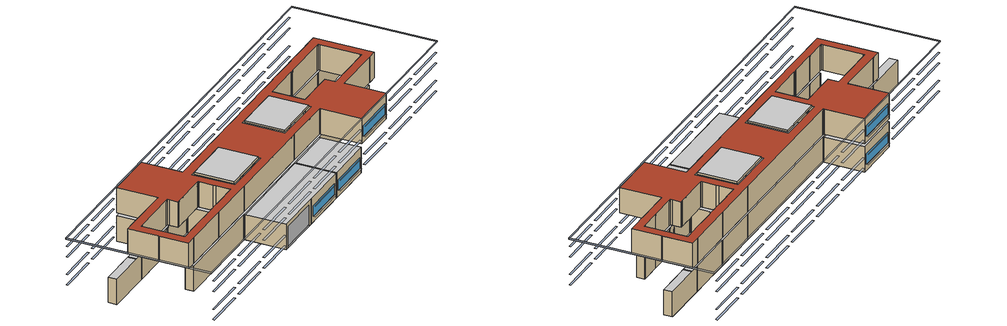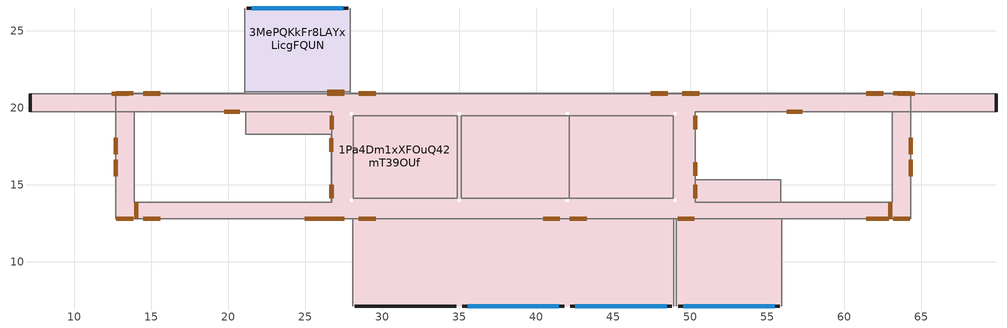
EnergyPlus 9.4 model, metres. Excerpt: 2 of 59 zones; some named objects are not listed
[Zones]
1Pa4Dm1xXFOuQ42mT39OUf
 floor to 3SFxr_qp9EYuaYJGZcJlIB (BPS-InnerFloor_3_0.04_0.06_0.16): 26.55,19.57 26.55,18.27 24.75,18.27 24.75,18.57 24.65,18.57 24.65,18.27 21.44,18.27 21.44,19.57 z3.9
 floor adiabatic (BPS-InnerFloor_3_0.04_0.06_0.16): 24.75,18.57 24.75,18.27 24.65,18.27 24.65,18.57 z3.9; 26.7,19.73 26.7,13.88 26.68,13.88 26.68,18.27 26.55,18.27 26.55,19.57 21.44,19.57 21.44,18.27 21.38,18.27 21.38,19.57 21.12,19.57 21.12,19.73 z3.9; 52.38,15.32 52.38,15.03 52.27,15.03 52.27,15.32 z3.9; 55.88,14.03 55.88,13.88 50.33,13.88 50.33,15.32 50.48,15.32 50.48,14.03 z3.9; 55.92,12.78 55.92,12.63 49.08,12.63 49.08,12.78 z3.9; 13.88,19.73 13.88,19.48 12.68,19.48 12.68,19.73 z3.9; 64.33,19.73 64.33,19.48 63.12,19.48 63.12,19.73 z3.9; 64.33,20.93 64.33,20.9 12.68,20.9 12.68,20.93 21.07,20.93 21.07,21.05 27.93,21.05 27.93,20.93 z3.9; 64.33,20.9 64.33,19.73 50.33,19.73 50.33,13.88 62.98,13.88 62.98,12.78 14.03,12.78 14.03,13.88 28.12,13.88 28.12,14.12 34.88,13.88 49.12,13.88 49.12,19.73 34.88,19.73 34.88,13.88 28.12,14.12 27.88,14.12 27.88,13.88 26.7,13.88 26.7,19.73 27.88,19.48 28.12,19.48 28.12,19.73 27.88,19.73 27.88,19.48 26.7,19.73 12.68,19.73 12.68,20.9 z3.9; 41.88,19.73 41.88,19.48 35.12,19.48 35.12,19.73 z3.9; 35.12,19.48 35.12,14.12 34.88,14.12 34.88,19.48 z3.9; 41.88,14.12 41.88,13.88 35.12,13.88 35.12,14.12 z3.9; 48.88,14.12 48.88,13.88 42.12,13.88 42.12,14.12 z3.9; 48.88,19.73 48.88,19.48 42.12,19.48 42.12,19.73 z3.9; 49.12,19.48 49.12,14.12 48.88,14.12 48.88,19.48 z3.9; 64.33,18.3 64.33,18.1 63.12,18.1 63.12,18.3 z3.9; 13.88,18.3 13.88,18.1 12.68,18.1 12.68,18.3 z3.9; 14.03,13.88 14.03,12.78 13.88,12.78 13.88,13.88 z3.9; 63.12,13.88 63.12,12.78 62.98,12.78 62.98,13.88 z3.9; 62.98,13.88 62.98,13.62 14.03,13.62 14.03,13.88 26.7,13.88 26.7,14.12 27.88,14.12 27.88,13.88 28.12,13.88 28.12,14.12 34.88,14.12 34.88,13.88 35.12,13.88 35.12,14.12 41.88,14.12 41.88,13.88 42.12,13.88 42.12,14.12 48.88,14.12 48.88,13.88 49.12,13.88 49.12,14.12 50.33,14.12 50.33,13.88 z0; 50.33,19.7 50.33,19.5 49.12,19.5 49.12,19.7 z0; 27.88,19.7 27.88,19.5 26.7,19.5 26.7,19.7 z0; 58.9,20.9 58.9,19.73 58.7,19.73 58.7,20.9 z0; 63.38,20.9 63.38,19.73 62.88,19.73 62.88,20.9 z0; 18.3,20.9 18.3,19.73 18.1,19.73 18.1,20.9 z0; 14.12,20.9 14.12,19.73 13.62,19.73 13.62,20.9 z0; 34.88,19.7 34.88,19.5 28.12,19.5 28.12,19.7 z0; 41.88,19.7 41.88,19.5 35.12,19.5 35.12,19.7 z0; 48.88,19.7 48.88,19.5 42.12,19.5 42.12,19.7 z0
 floor to 2wrt3TPKr5MORZyqTe7D3i (BPS-InnerFloor_3_0.04_0.06_0.16): 55.88,15.32 55.88,14.03 50.48,14.03 50.48,15.32 52.27,15.32 52.27,15.03 52.38,15.03 52.38,15.32 z3.9
 floor to 3W37hwsYbFTQdscMfrQcdw (BPS-InnerFloor_3_0.04_0.06_0.16): 55.92,12.63 55.92,7.12 49.08,7.12 49.08,12.63 z3.9
 floor to 3iNWmkZ7H2s8wCl0zaK$bG (BPS-InnerFloor_3_0.04_0.06_0.16): 13.88,19.48 13.88,18.3 12.68,18.3 12.68,19.48 z3.9
 floor to 3n5dZNiiD3TwD4POeWvSGU (BPS-InnerFloor_3_0.04_0.06_0.16): 64.33,19.48 64.33,18.3 63.12,18.3 63.12,19.48 z3.9
 floor to 3MePQKkFr8LAYxLicgFQUN (BPS-InnerFloor_3_0.04_0.06_0.16): 27.93,26.48 27.93,21.05 21.07,21.05 21.07,26.48 z3.9
 floor to 2o3MylYZzAnR8q1ofuG3sg (BPS-InnerFloor_3_0.04_0.06_0.16): 64.33,18.1 64.33,12.78 63.12,12.78 63.12,18.1 z3.9
 floor to 3FbynaDAnDlvm_UyBTNi42 (BPS-InnerFloor_3_0.04_0.06_0.16): 13.88,18.1 13.88,12.78 12.68,12.78 12.68,18.1 z3.9
 floor to 0i7JKizpr1lxfx1F71b7wt (BPS-InnerFloor_3_0.04_0.06_0.16): 21.38,19.57 21.38,18.27 21.12,18.27 21.12,19.57 z3.9
 floor ground (BPS-GroundFloor_3_0.04_0.06_0.16): 69.88,20.9 69.88,19.73 69.62,19.73 69.62,20.9 z0; 69.62,20.9 69.62,19.73 63.38,19.73 63.38,20.9 z0; 62.98,13.62 62.98,12.78 48.92,12.78 48.92,7.38 28.07,7.38 28.07,12.78 14.03,12.78 14.03,13.62 z0; 48.92,7.38 48.92,7.12 28.07,7.12 28.07,7.38 z0; 13.62,20.9 13.62,19.73 7.38,19.73 7.38,20.9 z0; 7.38,20.9 7.38,19.73 7.12,19.73 7.12,20.9 z0
 floor to 11z9ZHoCXA7OolC51xExZR (BPS-InnerFloor_3_0.04_0.06_0.16): 58.7,20.9 58.7,19.73 50.33,19.73 50.33,19.7 49.12,19.7 49.12,19.73 48.88,19.73 48.88,19.7 42.12,19.7 42.12,19.73 41.88,19.73 41.88,19.7 35.12,19.7 35.12,19.73 34.88,19.73 34.88,19.7 28.12,19.7 28.12,19.73 27.88,19.73 27.88,19.7 26.7,19.7 26.7,19.73 18.3,19.73 18.3,20.9 z0
 floor to 1msjJyNQ933PrIH1dhlgKE (BPS-InnerFloor_3_0.04_0.06_0.16): 50.33,19.5 50.33,14.12 26.7,14.12 26.7,19.5 27.88,19.5 27.88,19.48 28.12,19.48 28.12,19.5 34.88,19.5 34.88,19.48 35.12,19.48 35.12,19.5 41.88,19.5 41.88,19.48 42.12,19.48 42.12,19.5 48.88,19.5 48.88,19.48 49.12,19.48 49.12,19.5 z0
 floor to 0R01PlJ8rAXApDo8yBWzIV (BPS-InnerFloor_3_0.04_0.06_0.16): 62.88,20.9 62.88,19.73 58.9,19.73 58.9,20.9 z0
 floor to 0SJdtkdZL78ORdji3CxtGx (BPS-InnerFloor_3_0.04_0.06_0.16): 18.1,20.9 18.1,19.73 14.12,19.73 14.12,20.9 z0
 wall outside (BPS-OuterWall_2_0.175_0.07): 42.2,7.12 48.8,7.12 / 35.2,7.12 41.8,7.12 / 7.12,20.9 7.12,19.73 / 69.88,19.73 69.88,20.9 z0:3.5; 27.8,26.48 21.2,26.48 / 49.2,7.12 55.8,7.12 z3.9:7.4; 28.2,7.12,3.5 28.2,7.12,0 28.5,7.12,0 28.5,7.12,3 34.5,7.12,3 34.5,7.12,0 34.8,7.12,0 34.8,7.12,3.5
 wall adiabatic (BPS-InnerWall_3_0.01_0.15_0.01): 14.12,13.88 14.03,13.88 / 21.12,13.88 20.88,13.88 / 17.12,13.88 16.93,13.88 / 20.88,19.73 21.12,19.73 / 62.88,19.73 63.12,19.73 / 50.48,13.88 50.33,13.88 50.33,14.03 / 50.33,16.48 50.33,16.88 / 50.33,19.57 50.33,19.73 50.48,19.73 / 26.55,19.73 26.7,19.73 26.7,19.57 / 21.38,19.73 21.44,19.73 / 26.7,14.03 26.7,13.88 26.55,13.88 / 55.56,19.73 55.62,19.73 / 26.7,16.88 26.7,16.48 / 13.88,19.73 14.12,19.73 / 27.93,12.78 28.07,12.78 28.07,12.63 / 56.12,13.88 55.88,13.88 / 62.98,13.88 62.88,13.88 / 60.08,13.88 59.88,13.88 / 55.88,19.73 56.12,19.73 / 63.08,20.9 62.92,20.9 / 56.08,20.9 55.92,20.9 / 49.08,20.9 48.92,20.9 / 28.07,20.9 27.93,20.9 / 21.07,20.9 20.93,20.9 / 14.07,20.9 13.93,20.9 / 48.92,12.63 48.92,12.78 49.08,12.78 z0:3.5; 14.12,13.88 13.88,13.88 13.88,14.12 / 21.12,13.88 20.88,13.88 / 17.12,13.88 16.93,13.88 / 21.12,18.3 21.12,18.27 / 20.88,19.73 21.12,19.73 21.12,19.48 / 13.93,12.78 14.07,12.78 / 20.93,12.78 21.07,12.78 / 27.93,12.78 28.07,12.78 / 41.92,12.78 42.08,12.78 / 13.88,19.48 13.88,19.73 14.12,19.73 / 12.68,16.88 12.68,16.73 / 48.92,12.78 49.08,12.78 49.08,12.63 / 28.07,20.93 27.93,20.93 27.93,21.07 / 21.07,21.07 21.07,20.93 20.93,20.93 / 63.12,14.12 63.12,13.88 62.88,13.88 / 56.12,13.88 55.88,13.88 55.88,14.12 / 60.08,13.88 59.88,13.88 / 62.91,12.78 63.06,12.78 / 55.92,12.63 55.92,12.78 56.08,12.78 / 50.33,17.32 50.33,17.73 / 50.33,19.57 50.33,19.73 50.48,19.73 / 63.08,20.93 62.92,20.93 / 56.08,20.93 55.92,20.93 / 49.08,20.93 48.92,20.93 / 64.33,16.73 64.33,16.88 / 62.88,19.73 63.12,19.73 63.12,19.48 / 14.07,20.93 13.93,20.93 / 26.68,16.27 26.68,15.88 / 55.88,19.73 56.12,19.73 / 55.62,15.32 55.56,15.32 / 50.48,15.32 50.33,15.32 50.33,15.47 / 55.56,19.73 55.62,19.73 / 26.68,14.03 26.68,13.88 26.52,13.88 / 21.44,13.88 21.38,13.88 / 26.52,18.27 26.68,18.27 26.68,18.12 / 21.38,18.27 21.44,18.27 z3.9:7.4; 54.88,13.88 54.8,13.88 / 22.89,19.73 22.96,19.73 / 22.2,13.88 22.12,13.88 / 54.03,19.73 54.11,19.73 z2:3; 54.11,15.32 54.03,15.32 / 54.03,19.73 54.11,19.73 / 22.96,13.88 22.89,13.88 / 22.89,18.27 22.96,18.27 z5.9:6.9
 wall to 2lQXmN_JDFywNHbCkUB0Bx (BPS-InnerWall_3_0.01_0.15_0.01): 16.93,13.88 14.12,13.88 / 14.12,19.73 20.88,19.73 z0:3.5; 13.88,14.12 13.88,19.48 / 16.93,13.88 14.12,13.88 / 21.12,19.48 21.12,18.3 / 14.12,19.73 20.88,19.73 z3.9:7.4
 wall to 1msjJyNQ933PrIH1dhlgKE (BPS-InnerWall_3_0.01_0.15_0.01): 20.88,13.88 17.12,13.88 / 59.88,13.88 56.12,13.88 z0:3.5; 20.88,13.88 17.12,13.88 / 59.88,13.88 56.12,13.88 / 55.88,14.12 55.88,15.32 z3.9:7.4
 wall adiabatic (BPS-OuterWall_2_0.175_0.07): 42.53,7.12 48.47,7.12 / 35.53,7.12 41.47,7.12 z0.81:0.82; 27.47,26.48 21.53,26.48 / 49.53,7.12 55.47,7.12 z4.71:4.72
 wall adiabatic (BPS-InnerFloor_3_0.04_0.06_0.16): 35.12,14.12 48.88,14.12 48.88,19.48 35.12,19.48 35.12,14.12 z3.75:3.9; 35.12,14.12 48.88,14.12 48.88,19.48 35.12,19.48 35.12,14.12 z3.5:3.75; 42.12,14.12 48.88,14.12 48.88,19.48 42.12,19.48 42.12,14.12 / 28.12,14.12 34.88,14.12 34.88,19.48 28.12,19.48 28.12,14.12 z7.4:7.65
 wall to 2jbDPAJXPBAQcS9ijcSU0n (BPS-InnerWall_3_0.01_0.15_0.01): 12.68,12.78 13.93,12.78 z3.9:7.4
 wall to 1GTGkPfaf4790CqRASGoDr (BPS-InnerWall_3_0.01_0.15_0.01): 14.07,12.78 20.93,12.78 z3.9:7.4
 wall to 10MRj$xOz7pwvY$eNb89z3 (BPS-InnerWall_3_0.01_0.15_0.01): 21.07,12.78 27.93,12.78 z3.9:7.4
 wall to 3QhQ6ZowrA2RpSnZrrM8B0 (BPS-InnerWall_3_0.01_0.15_0.01): 28.07,12.78 41.92,12.78 z3.9:7.4
 wall to 19_MRR4YX0kuG5vyfIdN7y (BPS-InnerWall_3_0.01_0.15_0.01): 42.08,12.78 48.92,12.78 / 49.08,12.63 49.08,7.12 z3.9:7.4
 wall to 1AvOdkQ3T28R35aw88sFH_ (BPS-InnerWall_3_0.01_0.15_0.01): 56.12,19.73 62.88,19.73 / 62.88,13.88 60.08,13.88 z0:3.5; 63.12,19.48 63.12,14.12 / 62.88,13.88 60.08,13.88 / 56.12,19.73 62.88,19.73 z3.9:7.4
 wall to 3n5dZNiiD3TwD4POeWvSGU (BPS-InnerWall_3_0.01_0.15_0.01): 63.12,19.73 69.88,19.73 z0:3.5
 wall to 3SFxr_qp9EYuaYJGZcJlIB (BPS-InnerWall_3_0.01_0.15_0.01): 26.7,19.57 26.7,16.88 z0:3.5; 22.89,19.73 22.96,19.73 z0:2; 21.44,19.73,3.5 21.44,19.73,0 22.89,19.73,0 22.89,19.73,3 22.96,19.73,3 22.96,19.73,0 26.55,19.73,0 26.55,19.73,3.5
 wall to 1wUdruKjn0$Ou9P1y7UrNU (BPS-InnerWall_3_0.01_0.15_0.01): 12.68,20.93 12.68,16.88 z3.9:7.4
 wall to 3w1YAPRZP7nQWKEDlOyHhn (BPS-InnerWall_3_0.01_0.15_0.01): 12.68,16.73 12.68,12.78 z3.9:7.4
 wall to 2wrt3TPKr5MORZyqTe7D3i (BPS-InnerWall_3_0.01_0.15_0.01): 50.33,14.03 50.33,16.48 z0:3.5; 54.88,13.88 54.8,13.88 z0:2; 55.88,13.88,3.5 55.88,13.88,0 54.88,13.88,0 54.88,13.88,3 54.8,13.88,3 54.8,13.88,0 50.48,13.88,0 50.48,13.88,3.5
 wall to 2whEi3aZHDvxFYJ5dHcdQO (BPS-InnerWall_3_0.01_0.15_0.01): 50.33,16.88 50.33,19.57 z0:3.5; 54.03,19.73 54.11,19.73 z0:2; 50.48,19.73,3.5 50.48,19.73,0 54.03,19.73,0 54.03,19.73,3 54.11,19.73,3 54.11,19.73,0 55.56,19.73,0 55.56,19.73,3.5
 wall to 3FbynaDAnDlvm_UyBTNi42 (BPS-InnerWall_3_0.01_0.15_0.01): 14.03,13.88 14.03,12.78 z0:3.5
 wall to 1GcbXymr5ASg2DzQONsYXr (BPS-InnerWall_3_0.01_0.15_0.01): 55.92,7.12 55.92,12.63 / 56.08,12.78 62.91,12.78 z3.9:7.4
 wall to 3MVdYA0vf6qhmNvvVggFkl (BPS-InnerWall_3_0.01_0.15_0.01): 27.93,21.07 27.93,26.48 / 48.92,20.93 28.07,20.93 z3.9:7.4
 wall to 2Ib5SCsYP3Aw$_8u$j9yn3 (BPS-InnerWall_3_0.01_0.15_0.01): 21.07,26.48 21.07,21.07 / 20.93,20.93 14.07,20.93 z3.9:7.4
 wall to 0i7JKizpr1lxfx1F71b7wt (BPS-InnerWall_3_0.01_0.15_0.01): 21.12,19.73 21.38,19.73 z0:3.5
 wall to 2LhbqelWX6PxkTQj1rKqY_ (BPS-InnerWall_3_0.01_0.15_0.01): 22.2,13.88 22.12,13.88 z0:2; 26.7,16.48 26.7,14.03 z0:3.5; 26.55,13.88,3.5 26.55,13.88,0 22.2,13.88,0 22.2,13.88,3 22.12,13.88,3 22.12,13.88,0 21.12,13.88,0 21.12,13.88,3.5
 wall to 3WunmaeeP3TeG81wIlJQrM (BPS-InnerWall_3_0.01_0.15_0.01): 55.62,19.73 55.88,19.73 z0:3.5
 wall to 3iNWmkZ7H2s8wCl0zaK$bG (BPS-InnerWall_3_0.01_0.15_0.01): 7.12,19.73 13.88,19.73 z0:3.5
 wall to 3GmoJyFk9FvAnea6mogixJ (BPS-InnerWall_3_0.01_0.15_0.01): 28.07,12.63 28.07,7.12 / 14.03,12.78 27.93,12.78 z0:3.5
 wall to 3W37hwsYbFTQdscMfrQcdw (BPS-InnerWall_3_0.01_0.15_0.01): 48.92,7.12 48.92,12.63 / 49.08,12.78 62.98,12.78 z0:3.5
 wall to 3hiy47ppf5B8MyZqbpTfpc (BPS-InnerWall_3_0.01_0.15_0.01): 63.06,12.78 64.33,12.78 z3.9:7.4
 wall to 2WbEA_szvARhdoe4T_XLG$ (BPS-InnerWall_3_0.01_0.15_0.01): 50.33,15.47 50.33,17.32 z3.9:7.4; 54.11,15.32 54.03,15.32 z3.9:5.9; 55.56,15.32,7.4 55.56,15.32,3.9 54.11,15.32,3.9 54.11,15.32,6.9 54.03,15.32,6.9 54.03,15.32,3.9 50.48,15.32,3.9 50.48,15.32,7.4
 wall to 3Qhr5qppT15hh6U6AEm1by (BPS-InnerWall_3_0.01_0.15_0.01): 50.33,17.73 50.33,19.57 z3.9:7.4; 54.03,19.73 54.11,19.73 z3.9:5.9; 50.48,19.73,7.4 50.48,19.73,3.9 54.03,19.73,3.9 54.03,19.73,6.9 54.11,19.73,6.9 54.11,19.73,3.9 55.56,19.73,3.9 55.56,19.73,7.4
 wall to 18n7Yo7N52BxuqSWDCYrrD (BPS-InnerWall_3_0.01_0.15_0.01): 64.33,20.93 63.08,20.93 z3.9:7.4
 wall to 3nkpH5ZOX0eftDvDDRWqG2 (BPS-InnerWall_3_0.01_0.15_0.01): 62.92,20.93 56.08,20.93 z3.9:7.4
 wall to 3oP9A6Zlb13AmQp8TFaCpj (BPS-InnerWall_3_0.01_0.15_0.01): 55.92,20.93 49.08,20.93 z3.9:7.4
 wall to 2wut0VxAfAq9a1OOqLG5l6 (BPS-InnerWall_3_0.01_0.15_0.01): 64.33,12.78 64.33,16.73 z3.9:7.4
 wall to 1M16Vy1yT4oeMdVi2FLG$e (BPS-InnerWall_3_0.01_0.15_0.01): 64.33,16.88 64.33,20.93 z3.9:7.4
 wall to 2pISC00VXAEQ5KEUrySOtN (BPS-InnerWall_3_0.01_0.15_0.01): 13.93,20.93 12.68,20.93 z3.9:7.4
 wall to 1iVpYsGYH4DhXYMlntkB7N (BPS-InnerWall_3_0.01_0.15_0.01): 69.88,20.9 63.08,20.9 z0:3.5
 wall to 1m_aCPYurDTu1AgV9_elxt (BPS-InnerWall_3_0.01_0.15_0.01): 62.92,20.9 56.08,20.9 z0:3.5
 wall to 0MDTd89FHE$vYVwlsEClOU (BPS-InnerWall_3_0.01_0.15_0.01): 55.92,20.9 49.08,20.9 z0:3.5
 wall to 1_quP$Mub52fJWWk3heG5T (BPS-InnerWall_3_0.01_0.15_0.01): 48.92,20.9 28.07,20.9 z0:3.5
 wall to 3MePQKkFr8LAYxLicgFQUN (BPS-InnerWall_3_0.01_0.15_0.01): 27.93,20.9 21.07,20.9 z0:3.5
 wall to 1$3U$o1ZbAmgqaIrn6$oDh (BPS-InnerWall_3_0.01_0.15_0.01): 20.93,20.9 14.07,20.9 z0:3.5
 wall to 2F7r8pWBn8IeQrBkqT4$_T (BPS-InnerWall_3_0.01_0.15_0.01): 13.93,20.9 7.12,20.9 z0:3.5
 wall to 2o3MylYZzAnR8q1ofuG3sg (BPS-InnerWall_3_0.01_0.15_0.01): 62.98,12.78 62.98,13.88 z0:3.5
 wall to 00vpICeBX9a8qOzsiyC5wK (BPS-InnerWall_3_0.01_0.15_0.01): 26.68,18.12 26.68,16.27 z3.9:7.4; 22.89,18.27 22.96,18.27 z3.9:5.9; 21.44,18.27,7.4 21.44,18.27,3.9 22.89,18.27,3.9 22.89,18.27,6.9 22.96,18.27,6.9 22.96,18.27,3.9 26.52,18.27,3.9 26.52,18.27,7.4
 wall to 2pd$RpRE94sOMPDKRFH1CR (BPS-InnerWall_3_0.01_0.15_0.01): 26.68,15.88 26.68,14.03 z3.9:7.4; 22.96,13.88 22.89,13.88 z3.9:5.9; 26.52,13.88,7.4 26.52,13.88,3.9 22.96,13.88,3.9 22.96,13.88,6.9 22.89,13.88,6.9 22.89,13.88,3.9 21.44,13.88,3.9 21.44,13.88,7.4
 wall to 02ErasZEnFFPR$5XIz1jZ8 (BPS-InnerWall_3_0.01_0.15_0.01): 55.88,15.32 55.62,15.32 / 55.62,19.73 55.88,19.73 z3.9:7.4
 wall to 1KWbEeqKX7yBu50E2HAqP6 (BPS-InnerWall_3_0.01_0.15_0.01): 21.38,13.88 21.12,13.88 / 21.12,18.27 21.38,18.27 z3.9:7.4
 window (Window_WM_Glas1995_2015Waermeschutzverglasungdreifach_0.024): 42.53,7.12 48.47,7.12 / 35.53,7.12 41.47,7.12 z0.82:2.27; 27.47,26.48 21.53,26.48 / 49.53,7.12 55.47,7.12 z4.72:6.17
 door inside (BPS-InnerDoor_1_0.05): 28.48,12.78 29.57,12.78 / 40.44,12.78 41.52,12.78 / 42.17,12.78 43.27,12.78 / 12.68,18.07 12.68,16.98 / 12.68,16.62 12.68,15.54 / 50.56,20.93 49.48,20.93 / 26.43,12.78 27.52,12.78 / 14.47,12.78 15.56,12.78 / 12.73,12.78 13.82,12.78 / 63.16,12.78 64.25,12.78 / 61.42,12.78 62.51,12.78 / 62.52,20.93 61.44,20.93 / 29.57,20.93 28.48,20.93 / 48.52,20.93 47.44,20.93 / 64.27,20.93 63.17,20.93 / 64.33,15.54 64.33,16.62 / 64.33,16.98 64.33,18.07 / 13.82,20.93 12.73,20.93 / 15.56,20.93 14.47,20.93 z3.9:5.95; 56.25,19.73 57.26,19.73 / 19.74,19.73 20.75,19.73 z0:2.25; 19.74,19.73 20.75,19.73 / 56.25,19.73 57.26,19.73 z3.9:6.15; 50.33,18.61 50.33,19.48 / 50.33,14.12 50.33,14.99 / 14.03,13.87 14.03,12.78 / 26.7,14.99 26.7,14.12 / 26.7,19.48 26.7,18.61 / 13.53,20.9 12.44,20.9 / 27.52,20.9 26.43,20.9 / 15.56,20.9 14.47,20.9 / 62.52,20.9 61.44,20.9 / 48.52,20.9 47.44,20.9 / 64.56,20.9 63.48,20.9 / 29.57,20.9 28.48,20.9 / 50.56,20.9 49.48,20.9 / 62.98,12.78 62.98,13.87 / 61.78,12.78 62.88,12.78 / 49.17,12.78 50.27,12.78 z0:2.04; 24.96,12.78 26.6,12.78 z0:1.99; 50.33,18.61 50.33,19.48 / 50.33,15.57 50.33,16.45 / 26.68,14.99 26.68,14.12 / 26.68,18.02 26.68,17.16 z3.9:5.93
 ceiling to 1_$XG5pXjAV9rkPV$EQ491 (BPS-InnerFloor_3_0.04_0.06_0.16): 34.88,14.12 34.88,19.48 28.12,19.48 28.12,14.12 z7.65
 ceiling to 3iVs7eJI5DuxT6M44L0OX6 (BPS-InnerFloor_3_0.04_0.06_0.16): 48.88,14.12 48.88,19.48 42.12,19.48 42.12,14.12 z7.65
 ceiling to 1M16Vy1yT4oeMdVi2FLG$e (BPS-InnerFloor_3_0.04_0.06_0.16): 69.88,19.73 69.88,20.9 64.47,20.9 64.47,19.73 z3.5
 ceiling adiabatic (BPS-InnerFloor_3_0.04_0.06_0.16): 64.47,19.73 64.47,20.9 64.33,20.9 64.33,19.73 z3.5; 62.98,12.78 62.98,13.88 50.33,13.88 50.33,19.73 64.33,19.73 64.33,20.9 12.68,20.9 12.68,19.73 26.7,19.73 27.88,19.48 27.88,19.73 28.12,19.73 28.12,19.48 27.88,19.48 26.7,19.73 26.7,13.88 27.88,13.88 27.88,14.12 28.12,14.12 34.88,13.88 34.88,19.73 49.12,19.73 49.12,13.88 34.88,13.88 28.12,14.12 28.12,13.88 14.03,13.88 14.03,12.78 z3.5; 48.92,12.63 48.92,12.78 28.07,12.78 28.07,12.63 41.92,12.63 41.92,7.12 42.08,7.12 42.08,12.63 z3.5; 12.68,19.73 12.68,20.9 12.53,20.9 12.53,19.73 z3.5
 ceiling to 19_MRR4YX0kuG5vyfIdN7y (BPS-InnerFloor_3_0.04_0.06_0.16): 48.92,7.12 48.92,12.63 42.08,12.63 42.08,7.12 z3.5
 ceiling to 3QhQ6ZowrA2RpSnZrrM8B0 (BPS-InnerFloor_3_0.04_0.06_0.16): 41.92,7.12 41.92,12.63 28.07,12.63 28.07,7.12 z3.5
 ceiling to 1wUdruKjn0$Ou9P1y7UrNU (BPS-InnerFloor_3_0.04_0.06_0.16): 12.53,19.73 12.53,20.9 7.12,20.9 7.12,19.73 z3.5
 roof outside (BPS-Roof_3_0.15_0.12_0.03): 64.33,12.78 64.33,20.93 27.93,20.93 27.93,26.48 21.07,26.48 21.07,20.93 12.68,20.93 12.68,12.78 13.88,19.73 21.12,19.73 21.12,18.27 26.68,18.27 26.68,13.88 27.88,13.88 27.88,19.73 49.12,19.73 49.12,13.88 50.33,15.32 50.33,19.73 63.12,19.73 63.12,13.88 55.88,13.88 55.88,15.32 50.33,15.32 49.12,13.88 41.88,13.88 41.88,19.73 35.12,19.73 35.12,13.88 13.88,13.88 13.88,19.73 12.68,12.78 49.08,12.78 49.08,7.12 55.92,7.12 55.92,12.78 z7.4
3MePQKkFr8LAYxLicgFQUN
 floor to 11z9ZHoCXA7OolC51xExZR (BPS-InnerFloor_3_0.04_0.06_0.16): 27.93,22.3 27.93,21.05 21.07,21.05 21.07,22.3 z0
 floor adiabatic (BPS-InnerFloor_3_0.04_0.06_0.16): 27.93,26.48 27.93,22.3 21.07,22.3 21.07,26.48 21.12,22.5 27.88,22.5 27.88,26.43 21.12,26.43 21.12,22.5 21.07,26.48 z0
 floor to 3r_u8EvoTEMubHHVg1DWLi (BPS-InnerFloor_3_0.04_0.06_0.16): 27.88,26.43 27.88,22.5 21.12,22.5 21.12,26.43 z0
 wall outside (BPS-OuterWall_2_0.175_0.07): 27.8,26.48 21.2,26.48 z0:3.5
 wall to 1$3U$o1ZbAmgqaIrn6$oDh (BPS-InnerWall_3_0.01_0.15_0.01): 21.07,26.48 21.07,21.05 z0:3.5
 wall to 1_quP$Mub52fJWWk3heG5T (BPS-InnerWall_3_0.01_0.15_0.01): 27.93,21.05 27.93,26.48 z0:3.5
 wall adiabatic (BPS-OuterWall_2_0.175_0.07): 27.47,26.48 21.53,26.48 z0.81:0.82
 window (Window_WM_Glas1995_2015Waermeschutzverglasungdreifach_0.024): 27.47,26.48 21.53,26.48 z0.82:2.27
 door inside (BPS-InnerDoor_1_0.05): 26.43,21.05 27.52,21.05 z0:2.04
shading: 7.08,26.52 69.92,26.52 / 69.92,26.52 69.92,7.08 / 69.92,7.08 7.08,7.08 / 7.08,7.08 7.08,26.52 z7.4:7.58; 20.47,26.48,0.82 20.47,26.73,0.81 14.53,26.73,0.81 14.53,26.48,0.82; 13.47,26.48,0.82 13.47,26.73,0.81 7.53,26.73,0.81 7.53,26.48,0.82; 20.47,26.48,4.72 20.47,26.73,4.71 14.53,26.73,4.71 14.53,26.48,4.72; 13.47,26.48,4.72 13.47,26.73,4.71 7.53,26.73,4.71 7.53,26.48,4.72; 13.47,6.87,4.71 13.47,7.12,4.72 7.53,7.12,4.72 7.53,6.87,4.71; 13.47,6.87,0.81 13.47,7.12,0.82 7.53,7.12,0.82 7.53,6.87,0.81; 20.47,6.87,4.71 20.47,7.12,4.72 14.53,7.12,4.72 14.53,6.87,4.71; 62.47,6.87,4.71 62.47,7.12,4.72 56.53,7.12,4.72 56.53,6.87,4.71; 41.47,6.87,0.81 41.47,7.12,0.82 35.53,7.12,0.82 35.53,6.87,0.81; 27.47,6.87,0.81 27.47,7.12,0.82 21.53,7.12,0.82 21.53,6.87,0.81; 27.47,6.87,4.71 27.47,7.12,4.72 21.53,7.12,4.72 21.53,6.87,4.71; 34.47,6.87,4.71 34.47,7.12,4.72 28.53,7.12,4.72 28.53,6.87,4.71; 55.47,6.87,4.71 55.47,7.12,4.72 49.53,7.12,4.72 49.53,6.87,4.71; 41.47,6.87,4.71 41.47,7.12,4.72 35.53,7.12,4.72 35.53,6.87,4.71; 48.47,6.87,4.71 48.47,7.12,4.72 42.53,7.12,4.72 42.53,6.87,4.71; 69.47,6.87,4.71 69.47,7.12,4.72 63.53,7.12,4.72 63.53,6.87,4.71; 48.47,6.87,0.81 48.47,7.12,0.82 42.53,7.12,0.82 42.53,6.87,0.81; 62.47,6.87,0.81 62.47,7.12,0.82 56.53,7.12,0.82 56.53,6.87,0.81; 55.47,6.87,0.81 55.47,7.12,0.82 49.53,7.12,0.82 49.53,6.87,0.81; 20.47,6.87,0.81 20.47,7.12,0.82 14.53,7.12,0.82 14.53,6.87,0.81; 69.47,6.87,0.81 69.47,7.12,0.82 63.53,7.12,0.82 63.53,6.87,0.81; 41.47,26.48,0.82 41.47,26.73,0.81 35.53,26.73,0.81 35.53,26.48,0.82; 48.47,26.48,0.82 48.47,26.73,0.81 42.53,26.73,0.81 42.53,26.48,0.82; 34.47,26.48,0.82 34.47,26.73,0.81 28.53,26.73,0.81 28.53,26.48,0.82; 27.47,26.48,0.82 27.47,26.73,0.81 21.53,26.73,0.81 21.53,26.48,0.82; 27.47,26.48,4.72 27.47,26.73,4.71 21.53,26.73,4.71 21.53,26.48,4.72; 41.47,26.48,4.72 41.47,26.73,4.71 35.53,26.73,4.71 35.53,26.48,4.72; 34.47,26.48,4.72 34.47,26.73,4.71 28.53,26.73,4.71 28.53,26.48,4.72; 69.47,26.48,0.82 69.47,26.73,0.81 63.53,26.73,0.81 63.53,26.48,0.82; 55.47,26.48,4.72 55.47,26.73,4.71 49.53,26.73,4.71 49.53,26.48,4.72; 62.47,26.48,0.82 62.47,26.73,0.81 56.53,26.73,0.81 56.53,26.48,0.82; 55.47,26.48,0.82 55.47,26.73,0.81 49.53,26.73,0.81 49.53,26.48,0.82; 69.47,26.48,4.72 69.47,26.73,4.71 63.53,26.73,4.71 63.53,26.48,4.72; 48.47,26.48,4.72 48.47,26.73,4.71 42.53,26.73,4.71 42.53,26.48,4.72; 62.47,26.48,4.72 62.47,26.73,4.71 56.53,26.73,4.71 56.53,26.48,4.72; 20.47,26.73 20.47,26.48 14.53,26.48 14.53,26.73 z2.27; 13.47,26.73 13.47,26.48 7.53,26.48 7.53,26.73 z2.27; 20.47,26.73 20.47,26.48 14.53,26.48 14.53,26.73 z6.17; 13.47,26.73 13.47,26.48 7.53,26.48 7.53,26.73 z6.17; 13.47,7.12 13.47,6.87 7.53,6.87 7.53,7.12 z6.17; 13.47,7.12 13.47,6.87 7.53,6.87 7.53,7.12 z2.27; 20.47,7.12 20.47,6.87 14.53,6.87 14.53,7.12 z6.17; 62.47,7.12 62.47,6.87 56.53,6.87 56.53,7.12 z6.17; 41.47,7.12 41.47,6.87 35.53,6.87 35.53,7.12 z2.27; 27.47,7.12 27.47,6.87 21.53,6.87 21.53,7.12 z2.27; 27.47,7.12 27.47,6.87 21.53,6.87 21.53,7.12 z6.17; 34.47,7.12 34.47,6.87 28.53,6.87 28.53,7.12 z6.17; 55.47,7.12 55.47,6.87 49.53,6.87 49.53,7.12 z6.17; 41.47,7.12 41.47,6.87 35.53,6.87 35.53,7.12 z6.17; 48.47,7.12 48.47,6.87 42.53,6.87 42.53,7.12 z6.17; 69.47,7.12 69.47,6.87 63.53,6.87 63.53,7.12 z6.17; 48.47,7.12 48.47,6.87 42.53,6.87 42.53,7.12 z2.27; 62.47,7.12 62.47,6.87 56.53,6.87 56.53,7.12 z2.27; 55.47,7.12 55.47,6.87 49.53,6.87 49.53,7.12 z2.27; 20.47,7.12 20.47,6.87 14.53,6.87 14.53,7.12 z2.27; 69.47,7.12 69.47,6.87 63.53,6.87 63.53,7.12 z2.27; 41.47,26.73 41.47,26.48 35.53,26.48 35.53,26.73 z2.27; 48.47,26.73 48.47,26.48 42.53,26.48 42.53,26.73 z2.27; 34.47,26.73 34.47,26.48 28.53,26.48 28.53,26.73 z2.27; 27.47,26.73 27.47,26.48 21.53,26.48 21.53,26.73 z2.27; 27.47,26.73 27.47,26.48 21.53,26.48 21.53,26.73 z6.17; 41.47,26.73 41.47,26.48 35.53,26.48 35.53,26.73 z6.17; 34.47,26.73 34.47,26.48 28.53,26.48 28.53,26.73 z6.17; 69.47,26.73 69.47,26.48 63.53,26.48 63.53,26.73 z2.27; 55.47,26.73 55.47,26.48 49.53,26.48 49.53,26.73 z6.17; 62.47,26.73 62.47,26.48 56.53,26.48 56.53,26.73 z2.27; 55.47,26.73 55.47,26.48 49.53,26.48 49.53,26.73 z2.27; 69.47,26.73 69.47,26.48 63.53,26.48 63.53,26.73 z6.17; 48.47,26.73 48.47,26.48 42.53,26.48 42.53,26.73 z6.17; 62.47,26.73 62.47,26.48 56.53,26.48 56.53,26.73 z6.17
[Building]
None: North Axis=0; Terrain=Suburbs; Loads Convergence Tolerance Value=0.04; Temperature Convergence Tolerance Value=0.4; Solar Distribution=FullExterior; Maximum Number of Warmup Days=25; Minimum Number of Warmup Days=6
[Site:Location]
DENVER_STAPLETON_CO_USA_WMO_724690: Latitude=39.77; Longitude=-104.87; Time Zone=-7; Elevation=1611
[SizingPeriod:DesignDay] Day of Month=21; Humidity Condition Type=Wetbulb; Barometric Pressure=83411; Rain Indicator=No; Snow Indicator=No; Daylight Saving Time Indicator=No; Solar Model Indicator=ASHRAEClearSky
Name | Month | Day Type | Maximum DryBulb Temperature | Daily DryBulb Temperature Range | Wetbulb or DewPoint at Maximum DryBulb | Wind Speed | Wind Direction | Sky Clearness
DENVER_STAPLETON Ann Htg 99.6% Condns DB | 12 | WinterDesignDay | -20 | 0 | -20 | 2.3 | 180 | 0
DENVER_STAPLETON Ann Clg .4% Condns DB=>MWB | 7 | SummerDesignDay | 34.1 | 15.2 | 15.8 | 4 | 120 | 1
[SITE:GROUNDTEMPERATURE:BUILDINGSURFACE]
13, 13, 13, 13, 13, 13, 13, 13, 13, 13, 13, 13
[MATERIAL] Roughness=MediumRough; Thermal Absorptance=0.9; Solar Absorptance=0.7; Visible Absorptance=0.7
Name | Thickness | Conductivity | Density | Specific Heat
lime_plaster_0.01 | 0.01 | 0.7 | 1600 | 850
vertical_core_brick_700_0.15 | 0.15 | 0.13 | 695 | 850
cement_floating_screed_2_bottom_0.04 | 0.04 | 1.4 | 1990 | 1000
EPS_040_15_0.06 | 0.06 | 0.04 | 15 | 1500
concrete_CEM_II_BS325R_wz05_0.16 | 0.16 | 2.1 | 2420 | 1000
concrete_CEM_II_BS325R_wz05_0.15 | 0.15 | 2.1 | 2420 | 1000
foam_glass_board_130_0.12 | 0.12 | 0.065 | 130 | 840
gravel_single_granular_0.03 | 0.03 | 0.814 | 1500 | 840
Door0_2015Typical_0.05 | 0.05 | 0.08 | 650 | 1500
concrete_CEM_II_BS325R_wz05_0.175 | 0.175 | 2.1 | 2420 | 1000
EPS_040_15_0.07 | 0.07 | 0.04 | 15 | 1500
[WINDOWMATERIAL:SIMPLEGLAZINGSYSTEM]
WM_Glas1995_2015Waermeschutzverglasungdreifach_0.024: UFactor=0.799309; Solar Heat Gain Coefficient=0.5
[CONSTRUCTION]
BPS-InnerWall_3_0.01_0.15_0.01: lime_plaster_0.01, vertical_core_brick_700_0.15, lime_plaster_0.01
BPS-InnerFloor_3_0.04_0.06_0.16; BPS-GroundFloor_3_0.04_0.06_0.16: concrete_CEM_II_BS325R_wz05_0.16, EPS_040_15_0.06, cement_floating_screed_2_bottom_0.04
BPS-Roof_3_0.15_0.12_0.03: gravel_single_granular_0.03, foam_glass_board_130_0.12, concrete_CEM_II_BS325R_wz05_0.15
BPS-InnerDoor_1_0.05: Door0_2015Typical_0.05
BPS-OuterWall_2_0.175_0.07: EPS_040_15_0.07, concrete_CEM_II_BS325R_wz05_0.175
Window_WM_Glas1995_2015Waermeschutzverglasungdreifach_0.024: WM_Glas1995_2015Waermeschutzverglasungdreifach_0.024
[ZONE] Type=1; Multiplier=1; Ceiling Height=autocalculate; Floor Area=autocalculate; Part of Total Floor Area=Yes
Name | Volume
1Pa4Dm1xXFOuQ42mT39OUf | 2648.77
3MePQKkFr8LAYxLicgFQUN | 130.124
[PEOPLE] Number of People Calculation Method=People/Area; Fraction Radiant=0.5; Sensible Heat Fraction=autocalculate; Activity Level Schedule=Schedule Activity 70 watt; Carbon Dioxide Generation Rate=3.82e-08; Enable ASHRAE 55 Comfort Warnings=No; Mean Radiant Temperature Calculation Type=ZoneAveraged; Clothing Insulation Calculation Method=ClothingInsulationSchedule
Name | Zone or ZoneList | Number of People Schedule | People per Zone Floor Area
1Pa4Dm1xXFOuQ42mT39OUf | 1Pa4Dm1xXFOuQ42mT39OUf | Schedule People Main Hall Reception | 0.0833333
3MePQKkFr8LAYxLicgFQUN | 3MePQKkFr8LAYxLicgFQUN | Schedule People Group Office (between 2 and 6 employees) | 0.0714286
[LIGHTS] Design Level Calculation Method=Watts/Area; Return Air Fraction=0; Fraction Radiant=0.42; Fraction Visible=0.18; Fraction Replaceable=1; EndUse Subcategory=General; Return Air Fraction Calculated from Plenum Temperature=No; Return Air Fraction Function of Plenum Temperature Coefficient 1=0; Return Air Fraction Function of Plenum Temperature Coefficient 2=0
Name | Zone or ZoneList | Schedule | Watts per Zone Floor Area
1Pa4Dm1xXFOuQ42mT39OUf | 1Pa4Dm1xXFOuQ42mT39OUf | Schedule Lighting Main Hall Reception | 4.4
3MePQKkFr8LAYxLicgFQUN | 3MePQKkFr8LAYxLicgFQUN | Schedule Lighting Group Office (between 2 and 6 employees) | 12.5
[ELECTRICEQUIPMENT] Design Level Calculation Method=Watts/Area; Fraction Latent=0; Fraction Radiant=0; Fraction Lost=0; EndUse Subcategory=General
Name | Zone or ZoneList | Schedule | Watts per Zone Floor Area
1Pa4Dm1xXFOuQ42mT39OUf | 1Pa4Dm1xXFOuQ42mT39OUf | Schedule Equipment Main Hall Reception | 4
3MePQKkFr8LAYxLicgFQUN | 3MePQKkFr8LAYxLicgFQUN | Schedule Equipment Group Office (between 2 and 6 employees) | 7
[ZONEINFILTRATION:DESIGNFLOWRATE] Schedule=Continuous; Design Flow Rate Calculation Method=AirChanges/Hour; Air Changes per Hour=0.2; Constant Term Coefficient=1; Temperature Term Coefficient=0; Velocity Term Coefficient=0; Velocity Squared Term Coefficient=0
Name | Zone or ZoneList
1Pa4Dm1xXFOuQ42mT39OUf | 1Pa4Dm1xXFOuQ42mT39OUf
3MePQKkFr8LAYxLicgFQUN | 3MePQKkFr8LAYxLicgFQUN
[HVACTEMPLATE:ZONE:IDEALLOADSAIRSYSTEM] Maximum Heating Supply Air Temperature=50; Minimum Cooling Supply Air Temperature=13; Maximum Heating Supply Air Humidity Ratio=0.0156; Minimum Cooling Supply Air Humidity Ratio=0.0077; Heating Limit=NoLimit; Cooling Limit=NoLimit; Heating Availability Schedule=On; Cooling Availability Schedule=On; Dehumidification Control Type=ConstantSensibleHeatRatio; Cooling Sensible Heat Ratio=0.7; Dehumidification Setpoint=60; Humidification Control Type=None; Humidification Setpoint=30; Outdoor Air Method=None; Outdoor Air Flow Rate per Person=0.00944; Outdoor Air Flow Rate per Zone Floor Area=0; Outdoor Air Flow Rate per Zone=0; Demand Controlled Ventilation Type=None; Outdoor Air Economizer Type=NoEconomizer; Heat Recovery Type=None; Sensible Heat Recovery Effectiveness=0.7; Latent Heat Recovery Effectiveness=0.65
Name | Template Thermostat
1Pa4Dm1xXFOuQ42mT39OUf | STATS Main Hall Reception
3MePQKkFr8LAYxLicgFQUN | STATS Group Office (between 2 and 6 employees)
[SCHEDULE:DAY:HOURLY]
Schedule People Group Office (between 2 and 6 employees); Schedule People Main Hall Reception: 0, 0, 0, 0, 0, 0, 0, 0.2, 0.4, 0.6, 0.8, 0.8, 0.4, 0.6, 0.8, 0.8, 0.4, 0.2, 0, 0, 0, 0, 0, 0
Schedule Equipment Group Office (between 2 and 6 employees): 0.1, 0.1, 0.1, 0.1, 0.1, 0.1, 0.1, 0.2, 0.4, 0.6, 0.8, 0.8, 0.4, 0.6, 0.8, 0.8, 0.4, 0.2, 0.1, 0.1, 0.1, 0.1, 0.1, 0.1
Schedule Lighting Group Office (between 2 and 6 employees); Schedule Lighting Main Hall Reception: 0, 0, 0, 0, 0, 0, 1, 1, 1, 1, 1, 1, 1, 1, 1, 1, 1, 1, 0, 0, 0, 0, 0, 0
Schedule Equipment Main Hall Reception: 0.1, 0.1, 0.1, 0.1, 0.1, 0.1, 0.1, 0.2, 0.4, 0.6, 0.8, 0.8, 0.4, 0.4, 0.6, 0.8, 0.8, 0.2, 0.1, 0.1, 0.1, 0.1, 0.1, 0.1
[SCHEDULE:WEEK:COMPACT]
Schedule People Group Office (between 2 and 6 employees): AllDays, Schedule People Group Office (between 2 and 6 employees)
Schedule Equipment Group Office (between 2 and 6 employees): AllDays, Schedule Equipment Group Office (between 2 and 6 employees)
Schedule Lighting Group Office (between 2 and 6 employees): AllDays, Schedule Lighting Group Office (between 2 and 6 employees)
Schedule People Main Hall Reception: AllDays, Schedule People Main Hall Reception
Schedule Equipment Main Hall Reception: AllDays, Schedule Equipment Main Hall Reception
Schedule Lighting Main Hall Reception: AllDays, Schedule Lighting Main Hall Reception
[SCHEDULE:YEAR]
Schedule People Group Office (between 2 and 6 employees): Schedule People Group Office (between 2 and 6 employees), 1, 1, 12, 31
Schedule Equipment Group Office (between 2 and 6 employees): Schedule Equipment Group Office (between 2 and 6 employees), 1, 1, 12, 31
Schedule Lighting Group Office (between 2 and 6 employees): Schedule Lighting Group Office (between 2 and 6 employees), 1, 1, 12, 31
Schedule People Main Hall Reception: Schedule People Main Hall Reception, 1, 1, 12, 31
Schedule Equipment Main Hall Reception: Schedule Equipment Main Hall Reception, 1, 1, 12, 31
Schedule Lighting Main Hall Reception: Schedule Lighting Main Hall Reception, 1, 1, 12, 31
[Schedule:Compact]
Continuous; On: Through: 12/31, For: AllDays, Until: 24:00, 1
[SCHEDULE:COMPACT]
Schedule Activity 70 watt: Through: 12/31, For: Alldays, Until: 24:00, 70
